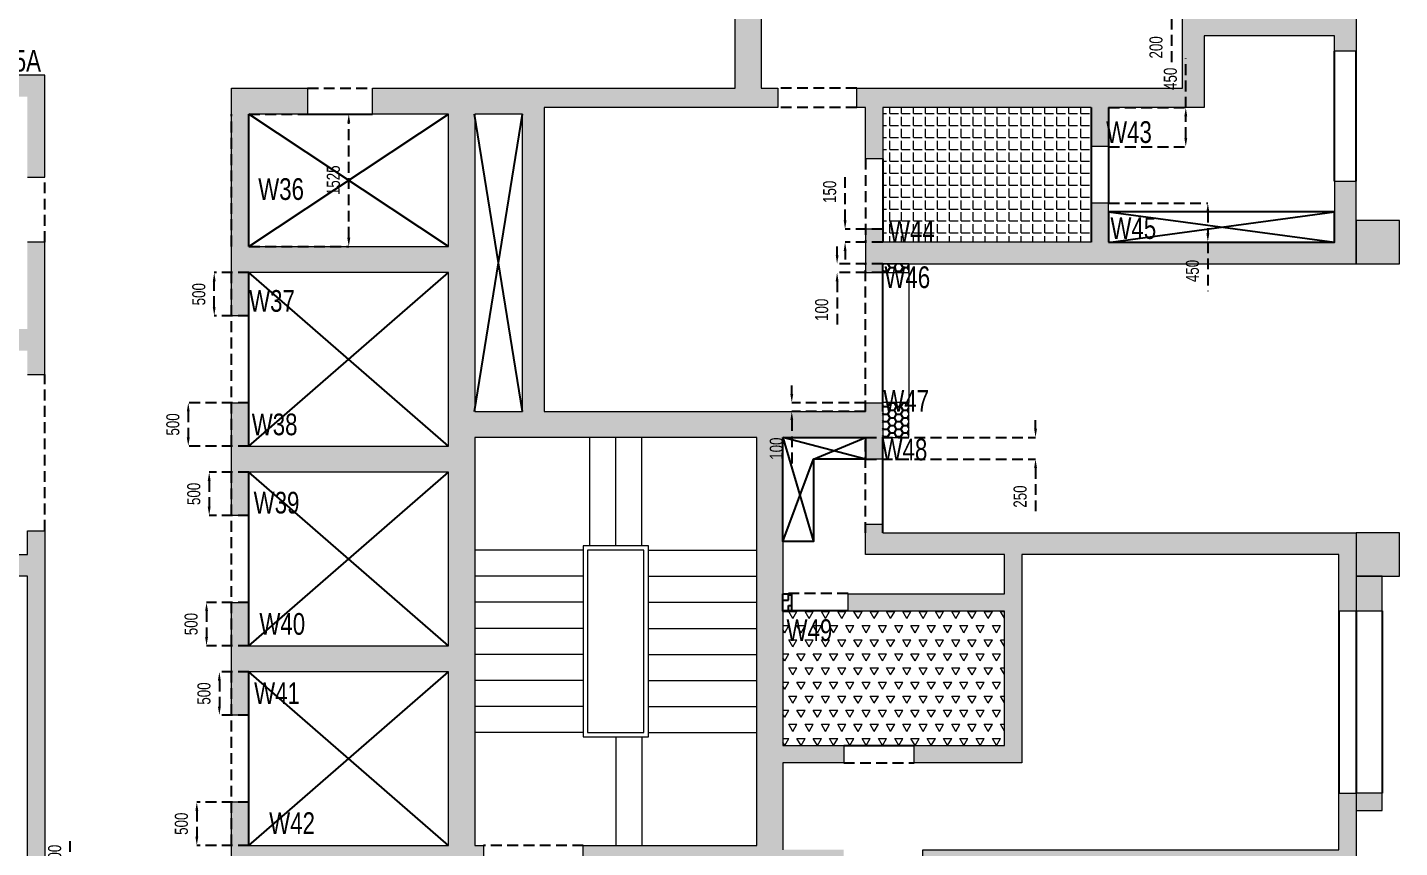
# Model space of a CAD drawing. Header units: millimetres. Extents: x 359 to 31976, y 188 to 48431.
# Drawn here: x 10009 to 25809, y 28256 to 37705 of the extents above; entities that cross this region are included whole.
import ezdxf

# ---------------------------------------------------------------- set-up
doc = ezdxf.new("R2010")
doc.units = ezdxf.units.MM
doc.linetypes.add('HIDDEN', pattern=[0.375, 0.25, -0.125])
for name, color, linetype in [('$1$S-Non-Strl-RCW Hatch', 7, 'Continuous'), ('S-BEAM', 4, 'HIDDEN'), ('S-BEAM 1', 6, 'Continuous'), ('S-CUTOUT', 25, 'Continuous'), ('S-WALL HATCH', 251, 'Continuous')]:
    doc.layers.add(name, color=color, linetype=linetype)
for name, color, linetype, lineweight in [("S-BEAM NO'S", 2, 'Continuous', 20), ('S-GENERAL', 252, 'Continuous', 20), ('S-HATCH', 8, 'Continuous', 20), ('S-WALL', 100, 'Continuous', 20)]:
    doc.layers.add(name, color=color, linetype=linetype, lineweight=lineweight)
doc.styles.add('SOBHA', font='swisscl.ttf')
doc.dimstyles.new('S-100-2', dxfattribs={"dimscale": 100, "dimtxt": 1.5, "dimasz": 1, "dimexe": 0, "dimexo": 0, "dimgap": 1, "dimtad": 1, "dimdec": 0, "dimzin": 0, "dimdsep": 46, "dimtxsty": 'SOBHA', "dimcen": 0.0895, "dimclrd": 8, "dimclre": 8, "dimclrt": 2, "dimadec": 0, "dimazin": 0, "dimtfac": 1, "dimtdec": 0, "dimtofl": 0, "dimtmove": 0, "dimatfit": 3, "dimfxl": 0.18, "dimtolj": 1, "dimtzin": 0, "dimlwd": -1, "dimlwe": -1, "dimarcsym": 1})
pattern_1 = [(0, (-733732.885, -65649.73), (75, 43.3012702), [50, -100]), (120, (-733732.885, -65649.73), (-75, 43.3012702), [50, -100]), (60, (-733732.885, -65649.73), (2e-14, 86.6025404), [-100, 50])]

# ---------------------------------------------------------------- blocks, each defined once
blk = doc.blocks.new('W02-TYP FRAM')
at = {"layer": '$1$S-Non-Strl-RCW Hatch', "linetype": 'Continuous', "ltscale": 500, "transparency": 33554687}
h = blk.add_hatch(dxfattribs=at)
h.set_pattern_fill('HONEY', color=25, scale=400)
h.set_pattern_definition(pattern_1)
h.paths.add_polyline_path([(476465, -244290), (476965, -244290), (476965, -243790), (476465, -243790)])
h.paths.add_polyline_path([(476465, -238215), (476765, -238215), (476765, -238015), (476465, -238015)])
h.paths.add_polyline_path([(476465, -235915), (476765, -235915), (476765, -235715), (476465, -235715)])
h.paths.add_polyline_path([(476465, -234590), (476765, -234590), (476765, -234390), (476465, -234390)])
h.paths.add_polyline_path([(476465, -232290), (476765, -232290), (476765, -232090), (476465, -232090)])
h = blk.add_hatch(dxfattribs=at)
h.set_pattern_fill('HONEY', color=25, scale=400)
h.set_pattern_definition(pattern_1)
h.paths.add_polyline_path([(471315, -245890), (471015, -245890), (471015, -245990), (471015, -246290), (471315, -246290)])
h.paths.add_polyline_path([(471315, -244290), (471015, -244290), (471015, -244390), (471315, -244390)])
h = blk.add_hatch(dxfattribs=at)
h.set_pattern_fill('HONEY', color=25, scale=400)
h.set_pattern_definition(pattern_1)
h.paths.add_polyline_path([(476465, -247890), (476965, -247890), (476965, -247390), (476465, -247390)])
h.paths.add_polyline_path([(476465, -248290), (476765, -248290), (476765, -247890), (476465, -247890)])
h.paths.add_polyline_path([(476465, -250590), (476765, -250590), (476765, -250390), (476465, -250390)])
h.paths.add_polyline_path([(476465, -255565), (476765, -255565), (476765, -255365), (476465, -255365)])
h.paths.add_polyline_path([(476465, -257665), (476765, -257665), (476765, -257865), (476465, -257865)])
at = {"layer": 'S-HATCH', "ltscale": 7.5}
h = blk.add_hatch(dxfattribs=at)
h.set_pattern_fill('ANGLE', color=8, scale=500)
h.set_pattern_definition([(0, (0, 0), (0, 137.5), [100, -37.5]), (90, (0, 0), (-137.5, 8e-15), [100, -37.5])])
h.paths.add_polyline_path([(471015, -242490), (473415, -242490), (473415, -244040), (471015, -244040)])
h = blk.add_hatch(dxfattribs=at)
h.set_pattern_fill('TRIANG', color=8, scale=500)
h.set_pattern_definition([(60, (1210198.22, -192215.66), (-93.75, 162.379763), [93.75, -93.75]), (120, (1210198.22, -192215.66), (-187.5, 1e-07), [93.75, -93.75]), (0, (1210151.34, -192134.47), (93.75, 162.379763), [93.75, -93.75])])
h.paths.add_polyline_path([(469865, -249840), (472415, -249840), (472415, -248290), (469865, -248290)])
at = {"layer": 'S-BEAM', "ltscale": 500}
for p, q in [((464390, -242265), (465140, -242265)), ((470715, -242265), (469805, -242265)), ((470715, -242490), (469805, -242490)), ((463515, -244090, 0), (463515, -242565, 0)), ((470815, -243080), (470815, -244040)), ((461365, -244040), (461365, -243290)), ((463515, -246390, 0), (463515, -244390)), ((470815, -245990), (470815, -244290)), ((461365, -247365), (461365, -245565)), ((470815, -247390), (470815, -246290)), ((463515, -248690, 0), (463515, -246690)), ((470615, -248090), (469865, -248090)), ((463515, -250990), (463515, -248990)), ((470565, -250040), (471375, -250040)), ((467565, -250990), (466415, -250990))]:
    blk.add_line(p, q, dxfattribs=at)
at = {"layer": 'S-BEAM 1', "color": 1, "ltscale": 500}
for p, q in [((476215, -243340), (476215, -241840)), ((476465, -243340), (476465, -241840)), ((473415, -242490), (473415, -244040)), ((473615, -242490, 0), (473615, -243590)), ((463715, -244090, 0), (463715, -242565, 0)), ((464390, -242565), (465140, -242565)), ((471015, -243080), (471015, -244040)), ((463715, -246390, 0), (463715, -244390)), ((471015, -245990), (471015, -244290)), ((471015, -247390), (471015, -246290)), ((463715, -248690, 0), (463715, -246690)), ((470615, -248290), (469865, -248290)), ((476265, -248290), (476265, -250390)), ((476465, -248290), (476465, -250390)), ((476765, -248290), (476765, -250390, 0)), ((463715, -250990), (463715, -248990)), ((470565, -249840), (471375, -249840))]:
    blk.add_line(p, q, dxfattribs=at)
at = {"layer": 'S-CUTOUT', "color": 35}
for p, q in [((466865, -245990, 0), (466315, -242565, 0)), ((466315, -245990, 0), (466865, -242565, 0)), ((473615, -243690), (476215, -244040)), ((473640, -244040), (476215, -243690)), ((470815, -246540, 0), (469865, -246290, 0)), ((470215, -246540, 0), (470815, -246290, 0))]:
    blk.add_line(p, q, dxfattribs=at)
at = {"layer": 'S-CUTOUT', "color": 35, "elevation": 0}
for points in [[(463715, -244090), (466015, -242565)], [(466015, -244090), (463715, -242565)], [(463715, -246390), (466015, -244390)], [(466015, -246390), (463715, -244390)], [(469865, -246290), (470216, -247491)], [(469865, -247491), (470216, -246540)], [(463715, -248690), (466015, -246690)], [(466015, -248690), (463715, -246690)], [(463715, -250990), (466015, -248990)], [(466015, -250990), (463715, -248990)]]:
    blk.add_lwpolyline(points, dxfattribs=at)
at = {"layer": 'S-CUTOUT', "color": 1}
blk.add_lwpolyline([(473615, -244040), (476215, -244040), (476215, -243690), (473615, -243690)], close=True, dxfattribs=at)
at = {"layer": 'S-CUTOUT', "color": 1, "elevation": 0}
blk.add_lwpolyline([(469865, -246290), (470815, -246290), (470815, -246540), (470215, -246540), (470215, -247491), (469865, -247491), (469865, -246290)], close=True, dxfattribs=at)
at = {"layer": 'S-GENERAL', "color": 252}
for p, q in [((467640, -247540, 0), (467640, -246290, 0)), ((467940, -247540, 0), (467940, -246290, 0)), ((468240, -247540, 0), (468240, -246290, 0)), ((468315, -247540, 0), (467565, -247540, 0)), ((467565, -247540, 0), (467565, -249740, 0)), ((468315, -249740, 0), (468315, -247540, 0)), ((467565, -247590, 0), (466315, -247590, 0)), ((468265, -247590, 0), (467615, -247590, 0)), ((467615, -247590, 0), (467615, -249690, 0)), ((468265, -249690, 0), (468265, -247590, 0)), ((468315, -247590, 0), (469565, -247590, 0)), ((467565, -247890, 0), (466315, -247890, 0)), ((468315, -247890, 0), (469565, -247890, 0)), ((467565, -248190, 0), (466315, -248190, 0)), ((468315, -248190, 0), (469565, -248190, 0)), ((467565, -248490, 0), (466315, -248490, 0)), ((468315, -248490, 0), (469565, -248490, 0)), ((467565, -248790, 0), (466315, -248790, 0)), ((468315, -248790, 0), (469565, -248790, 0)), ((467565, -249090, 0), (466315, -249090, 0)), ((468315, -249090, 0), (469565, -249090, 0)), ((467565, -249390, 0), (466315, -249390, 0)), ((468315, -249390, 0), (469565, -249390, 0)), ((467565, -249690, 0), (466315, -249690, 0)), ((467565, -249740, 0), (468315, -249740, 0)), ((467615, -249690, 0), (468265, -249690, 0)), ((467940, -249740, 0), (467940, -250990, 0)), ((468240, -249740, 0), (468240, -250990, 0)), ((468315, -249690, 0), (469565, -249690, 0))]:
    blk.add_line(p, q, dxfattribs=at)
at = {"layer": 'S-WALL', "ltscale": 500}
blk.add_line((471315, -244290), (471315, -245890), dxfattribs=at)
for points in [[(476465, -244290), (476965, -244290), (476965, -243790), (476465, -243790)], [(471015, -244390), (471315, -244390), (471315, -244290), (471015, -244290)], [(471015, -246290), (471315, -246290), (471315, -245890), (471015, -245890)], [(476465, -248290), (476765, -248290), (476765, -247890), (476465, -247890)]]:
    blk.add_lwpolyline(points, close=True, dxfattribs=at)
blk.add_lwpolyline([(476465, -247890), (476965, -247890), (476965, -247390), (476465, -247390), (476465, -247890)], dxfattribs=at)
at = {"layer": 'S-WALL', "ltscale": 500, "elevation": 0}
blk.add_lwpolyline([(476465, -250590), (476765, -250590), (476765, -250390), (476465, -250390)], close=True, dxfattribs=at)
blk = doc.blocks.new('*D87')
at = {"layer": 'Defpoints', "color": 0, "linetype": 'Continuous', "ltscale": 500, "transparency": 16777216}
for p in [(10009, 27731), (10500, 27731), (10009, 27631)]:
    blk.add_point(p, dxfattribs=at)
at = {"layer": 'S-BEAM', "color": 8, "ltscale": 500, "transparency": 16777216}
for p, q in [((10500, 27831), (10500, 28390)), ((10009, 27731), (10500, 27731)), ((10009, 27631), (10500, 27631)), ((10500, 27531), (10500, 27431))]:
    blk.add_line(p, q, dxfattribs=at)
at = {"layer": 'S-BEAM', "color": 8, "linetype": 'Continuous', "ltscale": 500, "transparency": 16777216}
for points in [[(10483, 27831), (10516, 27831), (10500, 27731)], [(10483, 27531), (10516, 27531), (10500, 27631)]]:
    blk.add_solid(points, dxfattribs=at)
at = {"layer": 'S-BEAM', "color": 2, "linetype": 'Continuous', "ltscale": 500, "transparency": 16777216, "insert": (10323, 28161), "char_height": 150, "attachment_point": 5, "rotation": 90, "style": 'SOBHA'}
blk.add_mtext('\\A1;100', dxfattribs=at)
blk = doc.blocks.new('*D113')
at = {"layer": 'Defpoints', "color": 0, "linetype": 'Continuous', "ltscale": 500, "transparency": 16777216}
for p in [(23309, 38106), (23182, 37906), (23309, 37906)]:
    blk.add_point(p, dxfattribs=at)
at = {"layer": 'S-BEAM', "color": 8, "ltscale": 500, "transparency": 16777216}
for p, q in [((23182, 38206), (23182, 38306)), ((23309, 38106), (23182, 38106)), ((23309, 37906), (23182, 37906)), ((23182, 37806), (23182, 37245))]:
    blk.add_line(p, q, dxfattribs=at)
at = {"layer": 'S-BEAM', "color": 8, "linetype": 'Continuous', "ltscale": 500, "transparency": 16777216}
for points in [[(23165, 38206), (23198, 38206), (23182, 38106)], [(23165, 37806), (23198, 37806), (23182, 37906)]]:
    blk.add_solid(points, dxfattribs=at)
at = {"layer": 'S-BEAM', "color": 2, "linetype": 'Continuous', "ltscale": 500, "transparency": 16777216, "insert": (23005, 37475), "char_height": 150, "attachment_point": 5, "rotation": 90, "style": 'SOBHA'}
blk.add_mtext('\\A1;200', dxfattribs=at)
blk = doc.blocks.new('*D114')
at = {"layer": 'Defpoints', "color": 0, "linetype": 'Continuous', "ltscale": 500, "transparency": 16777216}
for p in [(12559, 36706, 0), (13709, 36706), (12559, 35181, 0)]:
    blk.add_point(p, dxfattribs=at)
at = {"layer": 'S-BEAM', "color": 8, "ltscale": 500, "transparency": 16777216}
for p, q in [((12559, 36706), (13709, 36706)), ((13709, 35281), (13709, 36606)), ((12559, 35181), (13709, 35181))]:
    blk.add_line(p, q, dxfattribs=at)
at = {"layer": 'S-BEAM', "color": 8, "linetype": 'Continuous', "ltscale": 500, "transparency": 16777216}
for points in [[(13692, 36606), (13726, 36606), (13709, 36706)], [(13692, 35281), (13726, 35281), (13709, 35181)]]:
    blk.add_solid(points, dxfattribs=at)
at = {"layer": 'S-BEAM', "color": 2, "linetype": 'Continuous', "ltscale": 500, "transparency": 16777216, "insert": (13532, 35944), "char_height": 150, "attachment_point": 5, "rotation": 90, "style": 'SOBHA'}
blk.add_mtext('\\A1;1525', dxfattribs=at)
blk = doc.blocks.new('*D115')
at = {"layer": 'Defpoints', "color": 0, "linetype": 'Continuous', "ltscale": 500, "transparency": 16777216}
for p in [(12160, 34881), (12559, 34881), (12559, 34382)]:
    blk.add_point(p, dxfattribs=at)
at = {"layer": 'S-BEAM', "color": 8, "ltscale": 500, "transparency": 16777216}
for p, q in [((12559, 34881), (12160, 34881)), ((12160, 34482), (12160, 34781)), ((12559, 34382), (12160, 34382))]:
    blk.add_line(p, q, dxfattribs=at)
at = {"layer": 'S-BEAM', "color": 8, "linetype": 'Continuous', "ltscale": 500, "transparency": 16777216}
for points in [[(12143, 34781), (12176, 34781), (12160, 34881)], [(12143, 34482), (12176, 34482), (12160, 34382)]]:
    blk.add_solid(points, dxfattribs=at)
at = {"layer": 'S-BEAM', "color": 2, "linetype": 'Continuous', "ltscale": 500, "transparency": 16777216, "insert": (11983, 34631), "char_height": 150, "attachment_point": 5, "rotation": 90, "style": 'SOBHA'}
blk.add_mtext('\\A1;500', dxfattribs=at)
blk = doc.blocks.new('*D76')
at = {"layer": 'Defpoints', "color": 0, "linetype": 'Continuous', "ltscale": 500, "transparency": 16777216}
for p in [(12559, 33381, 0), (11861, 32881), (12559, 32881, 0)]:
    blk.add_point(p, dxfattribs=at)
at = {"layer": 'S-BEAM', "color": 8, "ltscale": 500, "transparency": 16777216}
for p, q in [((12559, 33381), (11861, 33381)), ((11861, 33281), (11861, 32981)), ((12559, 32881), (11861, 32881))]:
    blk.add_line(p, q, dxfattribs=at)
at = {"layer": 'S-BEAM', "color": 8, "linetype": 'Continuous', "ltscale": 500, "transparency": 16777216}
for points in [[(11844, 33281), (11877, 33281), (11861, 33381)], [(11844, 32981), (11877, 32981), (11861, 32881)]]:
    blk.add_solid(points, dxfattribs=at)
at = {"layer": 'S-BEAM', "color": 2, "linetype": 'Continuous', "ltscale": 500, "transparency": 16777216, "insert": (11684, 33131), "char_height": 150, "attachment_point": 5, "rotation": 90, "style": 'SOBHA'}
blk.add_mtext('\\A1;500', dxfattribs=at)
blk = doc.blocks.new('*D116')
at = {"layer": 'Defpoints', "color": 0, "linetype": 'Continuous', "ltscale": 500, "transparency": 16777216}
for p in [(12559, 32581), (12102, 32082), (12559, 32082, 0)]:
    blk.add_point(p, dxfattribs=at)
at = {"layer": 'S-BEAM', "color": 8, "ltscale": 500, "transparency": 16777216}
for p, q in [((12559, 32581), (12102, 32581)), ((12102, 32481), (12102, 32182)), ((12559, 32082), (12102, 32082))]:
    blk.add_line(p, q, dxfattribs=at)
at = {"layer": 'S-BEAM', "color": 8, "linetype": 'Continuous', "ltscale": 500, "transparency": 16777216}
for points in [[(12085, 32481), (12118, 32481), (12102, 32581)], [(12085, 32182), (12118, 32182), (12102, 32082)]]:
    blk.add_solid(points, dxfattribs=at)
at = {"layer": 'S-BEAM', "color": 2, "linetype": 'Continuous', "ltscale": 500, "transparency": 16777216, "insert": (11925, 32331), "char_height": 150, "attachment_point": 5, "rotation": 90, "style": 'SOBHA'}
blk.add_mtext('\\A1;500', dxfattribs=at)
blk = doc.blocks.new('*D117')
at = {"layer": 'Defpoints', "color": 0, "linetype": 'Continuous', "ltscale": 500, "transparency": 16777216}
for p in [(12559, 31081), (12071, 30581), (12559, 30581, 0)]:
    blk.add_point(p, dxfattribs=at)
at = {"layer": 'S-BEAM', "color": 8, "ltscale": 500, "transparency": 16777216}
for p, q in [((12559, 31081), (12071, 31081)), ((12071, 30981), (12071, 30681)), ((12559, 30581), (12071, 30581))]:
    blk.add_line(p, q, dxfattribs=at)
at = {"layer": 'S-BEAM', "color": 8, "linetype": 'Continuous', "ltscale": 500, "transparency": 16777216}
for points in [[(12055, 30981), (12088, 30981), (12071, 31081)], [(12055, 30681), (12088, 30681), (12071, 30581)]]:
    blk.add_solid(points, dxfattribs=at)
at = {"layer": 'S-BEAM', "color": 2, "linetype": 'Continuous', "ltscale": 500, "transparency": 16777216, "insert": (11894, 30831), "char_height": 150, "attachment_point": 5, "rotation": 90, "style": 'SOBHA'}
blk.add_mtext('\\A1;500', dxfattribs=at)
blk = doc.blocks.new('*D118')
at = {"layer": 'Defpoints', "color": 0, "linetype": 'Continuous', "ltscale": 500, "transparency": 16777216}
for p in [(12559, 30281, 0), (12219, 29781), (12559, 29781)]:
    blk.add_point(p, dxfattribs=at)
at = {"layer": 'S-BEAM', "color": 8, "ltscale": 500, "transparency": 16777216}
for p, q in [((12559, 30281), (12219, 30281)), ((12219, 30181), (12219, 29881)), ((12559, 29781), (12219, 29781))]:
    blk.add_line(p, q, dxfattribs=at)
at = {"layer": 'S-BEAM', "color": 8, "linetype": 'Continuous', "ltscale": 500, "transparency": 16777216}
for points in [[(12202, 30181), (12235, 30181), (12219, 30281)], [(12202, 29881), (12235, 29881), (12219, 29781)]]:
    blk.add_solid(points, dxfattribs=at)
at = {"layer": 'S-BEAM', "color": 2, "linetype": 'Continuous', "ltscale": 500, "transparency": 16777216, "insert": (12042, 30031), "char_height": 150, "attachment_point": 5, "rotation": 90, "style": 'SOBHA'}
blk.add_mtext('\\A1;500', dxfattribs=at)
blk = doc.blocks.new('*D119')
at = {"layer": 'Defpoints', "color": 0, "linetype": 'Continuous', "ltscale": 500, "transparency": 16777216}
for p in [(12559, 28781), (11959, 28281), (12559, 28281)]:
    blk.add_point(p, dxfattribs=at)
at = {"layer": 'S-BEAM', "color": 8, "ltscale": 500, "transparency": 16777216}
for p, q in [((12559, 28781), (11959, 28781)), ((11959, 28681), (11959, 28381)), ((12559, 28281), (11959, 28281))]:
    blk.add_line(p, q, dxfattribs=at)
at = {"layer": 'S-BEAM', "color": 8, "linetype": 'Continuous', "ltscale": 500, "transparency": 16777216}
for points in [[(11943, 28681), (11976, 28681), (11959, 28781)], [(11943, 28381), (11976, 28381), (11959, 28281)]]:
    blk.add_solid(points, dxfattribs=at)
at = {"layer": 'S-BEAM', "color": 2, "linetype": 'Continuous', "ltscale": 500, "transparency": 16777216, "insert": (11782, 28531), "char_height": 150, "attachment_point": 5, "rotation": 90, "style": 'SOBHA'}
blk.add_mtext('\\A1;500', dxfattribs=at)
blk = doc.blocks.new('*D120')
at = {"layer": 'Defpoints', "color": 0, "linetype": 'Continuous', "ltscale": 500, "transparency": 16777216}
for p in [(22459, 36781), (23347, 36781), (22459, 36331, 0)]:
    blk.add_point(p, dxfattribs=at)
at = {"layer": 'S-BEAM', "color": 8, "ltscale": 500, "transparency": 16777216}
for p, q in [((23347, 36781), (23347, 37345)), ((22459, 36781), (23347, 36781)), ((23347, 36431), (23347, 36681)), ((22459, 36331), (23347, 36331))]:
    blk.add_line(p, q, dxfattribs=at)
at = {"layer": 'S-BEAM', "color": 8, "linetype": 'Continuous', "ltscale": 500, "transparency": 16777216}
for points in [[(23331, 36681), (23364, 36681), (23347, 36781)], [(23331, 36431), (23364, 36431), (23347, 36331)]]:
    blk.add_solid(points, dxfattribs=at)
at = {"layer": 'S-BEAM', "color": 2, "linetype": 'Continuous', "ltscale": 500, "transparency": 16777216, "insert": (23170, 37113), "char_height": 150, "attachment_point": 5, "rotation": 90, "style": 'SOBHA'}
blk.add_mtext('\\A1;450', dxfattribs=at)
blk = doc.blocks.new('*D121')
at = {"layer": 'Defpoints', "color": 0, "linetype": 'Continuous', "ltscale": 500, "transparency": 16777216}
for p in [(22459, 35681), (22459, 35231), (23601, 35231)]:
    blk.add_point(p, dxfattribs=at)
at = {"layer": 'S-BEAM', "color": 8, "ltscale": 500, "transparency": 16777216}
for p, q in [((22459, 35681), (23601, 35681)), ((23601, 35581), (23601, 35331)), ((22459, 35231), (23601, 35231)), ((23601, 35231), (23601, 34667))]:
    blk.add_line(p, q, dxfattribs=at)
at = {"layer": 'S-BEAM', "color": 8, "linetype": 'Continuous', "ltscale": 500, "transparency": 16777216}
for points in [[(23585, 35581), (23618, 35581), (23601, 35681)], [(23585, 35331), (23618, 35331), (23601, 35231)]]:
    blk.add_solid(points, dxfattribs=at)
at = {"layer": 'S-BEAM', "color": 2, "linetype": 'Continuous', "ltscale": 500, "transparency": 16777216, "insert": (23424, 34899), "char_height": 150, "attachment_point": 5, "rotation": 90, "style": 'SOBHA'}
blk.add_mtext('\\A1;450', dxfattribs=at)
blk = doc.blocks.new('*D122')
at = {"layer": 'Defpoints', "color": 0, "linetype": 'Continuous', "ltscale": 500, "transparency": 16777216}
for p in [(19424, 35381), (19859, 35381), (19859, 35231)]:
    blk.add_point(p, dxfattribs=at)
at = {"layer": 'S-BEAM', "color": 8, "ltscale": 500, "transparency": 16777216}
for p, q in [((19424, 35481), (19424, 36040)), ((19859, 35381), (19424, 35381)), ((19859, 35231), (19424, 35231)), ((19424, 35131), (19424, 35031))]:
    blk.add_line(p, q, dxfattribs=at)
at = {"layer": 'S-BEAM', "color": 8, "linetype": 'Continuous', "ltscale": 500, "transparency": 16777216}
for points in [[(19408, 35481), (19441, 35481), (19424, 35381)], [(19408, 35131), (19441, 35131), (19424, 35231)]]:
    blk.add_solid(points, dxfattribs=at)
at = {"layer": 'S-BEAM', "color": 2, "linetype": 'Continuous', "ltscale": 500, "transparency": 16777216, "insert": (19247, 35811), "char_height": 150, "attachment_point": 5, "rotation": 90, "style": 'SOBHA'}
blk.add_mtext('\\A1;150', dxfattribs=at)
blk = doc.blocks.new('*D123')
at = {"layer": 'Defpoints', "color": 0, "linetype": 'Continuous', "ltscale": 500, "transparency": 16777216}
for p in [(19859, 34981), (19332, 34881), (19859, 34881)]:
    blk.add_point(p, dxfattribs=at)
at = {"layer": 'S-BEAM', "color": 8, "ltscale": 500, "transparency": 16777216}
for p, q in [((19332, 35081), (19332, 35181)), ((19859, 34981), (19332, 34981)), ((19859, 34881), (19332, 34881)), ((19332, 34781), (19332, 34223))]:
    blk.add_line(p, q, dxfattribs=at)
at = {"layer": 'S-BEAM', "color": 8, "linetype": 'Continuous', "ltscale": 500, "transparency": 16777216}
for points in [[(19316, 35081), (19349, 35081), (19332, 34981)], [(19316, 34781), (19349, 34781), (19332, 34881)]]:
    blk.add_solid(points, dxfattribs=at)
at = {"layer": 'S-BEAM', "color": 2, "linetype": 'Continuous', "ltscale": 500, "transparency": 16777216, "insert": (19155, 34452), "char_height": 150, "attachment_point": 5, "rotation": 90, "style": 'SOBHA'}
blk.add_mtext('\\A1;100', dxfattribs=at)
blk = doc.blocks.new('*D124')
at = {"layer": 'Defpoints', "color": 0, "linetype": 'Continuous', "ltscale": 500, "transparency": 16777216}
for p in [(19659, 33381), (18810, 33281), (19659, 33281)]:
    blk.add_point(p, dxfattribs=at)
at = {"layer": 'S-BEAM', "color": 8, "ltscale": 500, "transparency": 16777216}
for p, q in [((18810, 33481), (18810, 33581)), ((19659, 33381), (18810, 33381)), ((19659, 33281), (18810, 33281)), ((18810, 33181), (18810, 32623))]:
    blk.add_line(p, q, dxfattribs=at)
at = {"layer": 'S-BEAM', "color": 8, "linetype": 'Continuous', "ltscale": 500, "transparency": 16777216}
for points in [[(18794, 33481), (18827, 33481), (18810, 33381)], [(18794, 33181), (18827, 33181), (18810, 33281)]]:
    blk.add_solid(points, dxfattribs=at)
at = {"layer": 'S-BEAM', "color": 2, "linetype": 'Continuous', "ltscale": 500, "transparency": 16777216, "insert": (18633, 32852), "char_height": 150, "attachment_point": 5, "rotation": 90, "style": 'SOBHA'}
blk.add_mtext('\\A1;100', dxfattribs=at)
blk = doc.blocks.new('*D125')
at = {"layer": 'Defpoints', "color": 0, "linetype": 'Continuous', "ltscale": 500, "transparency": 16777216}
for p in [(19659, 32981), (19659, 32731, 0), (21617, 32731)]:
    blk.add_point(p, dxfattribs=at)
at = {"layer": 'S-BEAM', "color": 8, "ltscale": 500, "transparency": 16777216}
for p, q in [((21617, 33081), (21617, 33181)), ((19659, 32981), (21617, 32981)), ((19659, 32731), (21617, 32731)), ((21617, 32631), (21617, 32070))]:
    blk.add_line(p, q, dxfattribs=at)
at = {"layer": 'S-BEAM', "color": 8, "linetype": 'Continuous', "ltscale": 500, "transparency": 16777216}
for points in [[(21601, 33081), (21634, 33081), (21617, 32981)], [(21601, 32631), (21634, 32631), (21617, 32731)]]:
    blk.add_solid(points, dxfattribs=at)
at = {"layer": 'S-BEAM', "color": 2, "linetype": 'Continuous', "ltscale": 500, "transparency": 16777216, "insert": (21440, 32300), "char_height": 150, "attachment_point": 5, "rotation": 90, "style": 'SOBHA'}
blk.add_mtext('\\A1;250', dxfattribs=at)

msp = doc.modelspace()

# ---------------------------------------------------------------- hatches: boundary and pattern name
at = {"layer": 'S-WALL HATCH', "ltscale": 7.5, "transparency": 33554687}
h = msp.add_hatch(color=251, dxfattribs=at)
h.dxf.hatch_style = 1
h.paths.add_polyline_path([(6558.9, 16881.5), (6458.9, 16881.5), (6458.9, 17831.5), (6258.9, 17831.5), (6258.9, 16881.5), (4758.9, 16881.5), (4758.9, 19281.5), (4758.9, 19481.5), (4558.9, 19481.5), (4558.9, 16881.5), (1058.9, 16881.5), (1058.9, 17631.5), (858.9, 17631.5), (858.9, 16881.5), (858.9, 16581.5), (6558.9, 16581.5)])
h.paths.add_polyline_path([(8808.9, 19131.5), (7958.9, 19131.5), (7958.9, 20731.5), (7708.9, 20731.5), (7708.9, 19481.5), (6508.9, 19481.5), (6508.9, 20731.5), (6258.9, 20731.5), (6258.9, 20506.5), (6258.9, 19481.5), (5668.9, 19481.5), (5668.9, 19281.5), (6258.9, 19281.5), (6258.9, 18481.5), (6458.9, 18481.5), (6458.9, 19281.5), (7708.9, 19281.5), (7708.9, 18881.5), (8608.9, 18881.5), (8608.9, 16881.5), (8092, 16881.5), (8092, 16581.5), (8808.9, 16581.5), (8983.9, 16581.5), (8983.9, 16781.5), (8808.9, 16781.5), (8808.9, 18931.5)])
h.paths.add_polyline_path([(5248.9, 20731.5), (4658.9, 20731.5), (4658.9, 22471.5), (4458.9, 22471.5), (4458.9, 20731.5), (1058.9, 20731.5), (1058.9, 21356.5), (858.9, 21356.5), (858.9, 19731.5), (1058.9, 19731.5), (1058.9, 20506.5), (5248.9, 20506.5)])
h.paths.add_polyline_path([(10658.9, 24131.5), (10408.9, 24131.5), (10408.9, 23881.5), (10408.9, 23631.5), (10408.9, 22081.5), (7958.9, 22081.5), (7958.9, 22671.5), (7708.9, 22671.5), (7708.9, 21831.5), (7958.9, 21831.5), (10408.9, 21831.5), (10408.9, 20481.5), (10658.9, 20481.5)])
h.paths.add_polyline_path([(9608.9, 23881.5), (7958.9, 23881.5), (7958.9, 25931.5), (10408.9, 25931.5), (10408.9, 25631.5), (10658.9, 25631.5), (10658.9, 26131.5), (11374.4, 26131.5), (11374.4, 26381.5), (10208.9, 26381.5), (10008.9, 26381.5), (10008.9, 26181.5), (7908.9, 26181.5), (7708.9, 26181.5), (7708.9, 23481.5), (7958.9, 23481.5), (7958.9, 23631.5), (9608.9, 23631.5)])
h.paths.add_polyline_path([(4658.9, 24331.5), (2858.9, 24331.5), (2658.9, 24331.5), (858.9, 24331.5), (858.9, 24081.5), (858.9, 23456.5), (1058.9, 23456.5), (1058.9, 24081.5), (4458.9, 24081.5), (4458.9, 23381.5), (4658.9, 23381.5), (4658.9, 24081.5)])
h.paths.add_polyline_path([(6458.9, 27981.5), (6358.9, 27981.5), (6358.9, 28606.5), (6158.9, 28606.5), (6158.9, 27981.5), (858.9, 27981.5), (858.9, 27731.5), (858.9, 26831.5), (1108.9, 26831.5), (1108.9, 27031.5), (1108.9, 27731.5), (2658.9, 27731.5), (2658.9, 27031.5), (2658.9, 26831.5), (2658.9, 26681.5), (2858.9, 26681.5), (2858.9, 27731.5), (6458.9, 27731.5)])
h.paths.add_polyline_path([(10208.9, 31381.5), (10208.9, 31631.5), (10208.9, 31906.5), (10008.9, 31906.5), (10008.9, 31631.5), (6158.9, 31631.5), (6158.9, 31381.5), (6158.9, 30706.5), (6358.9, 30706.5), (6358.9, 31381.5), (10008.9, 31381.5), (10008.9, 27981.5), (7368.9, 27981.5), (7368.9, 27731.5), (7708.9, 27731.5), (7908.9, 27731.5), (10008.9, 27731.5), (10008.9, 27730.5), (10208.9, 27730.5), (10208.9, 27731.5), (10208.9, 27981.5)])
h.paths.add_polyline_path([(22458.9, 17306.5), (22258.9, 17306.5), (22258.9, 16881.5), (20658.9, 16881.5), (20458.9, 16881.5), (18108.9, 16881.5), (18108.9, 20756.5), (18758.9, 20756.5), (18758.9, 20956.5), (18058.9, 20956.5), (18058.9, 21071.5), (17858.9, 21071.5), (17858.9, 20956.5), (17858.9, 18031.5), (16958.9, 18031.5), (16958.9, 17831.5), (17858.9, 17831.5), (17858.9, 16781.5), (17258.9, 16781.5), (17058.9, 16781.5), (17058.9, 16581.5), (17858.9, 16581.5), (22458.9, 16581.5)])
h.paths.add_polyline_path([(25308.9, 19181.5), (25308.9, 19581.5), (25108.9, 19581.5), (25108.9, 19181.5), (23408.9, 19181.5), (23408.9, 19632.1), (23208.9, 19632.1), (23208.9, 19181.5), (20658.9, 19181.5), (20658.9, 20731.5), (21448.9, 20731.5), (21448.9, 20956.5), (21358.9, 20956.5), (21358.9, 22721.5), (21158.9, 22721.5), (21158.9, 20956.5), (20458.9, 20956.5), (19858.9, 20956.5), (19858.9, 20756.5), (20458.9, 20756.5), (20458.9, 19181.5), (20458.9, 18931.5), (20658.9, 18931.5), (22258.9, 18931.5), (22258.9, 18506.5), (22458.9, 18506.5), (22458.9, 18931.5), (23208.9, 18931.5), (25308.9, 18931.5)])
h.paths.add_polyline_path([(25308.9, 21606.5), (25108.9, 21606.5), (25108.9, 20956.5), (23208.9, 20956.5), (22258.9, 20956.5), (22258.9, 20731.5), (23208.9, 20731.5), (23208.9, 20281.5), (23408.9, 20281.5), (23408.9, 20731.5), (25108.9, 20731.5), (25108.9, 20331.5), (25308.9, 20331.5)], flags=17)
h.paths.add_polyline_path([(25308.9, 24581.5), (23558.9, 24581.5), (23358.9, 24581.5), (21158.9, 24581.5), (21158.9, 24356.5), (21158.9, 23631.5), (21358.9, 23631.5), (21358.9, 24356.5), (25108.9, 24356.5), (25108.9, 23706.5), (25308.9, 23706.5), (25308.9, 24356.5)])
h.paths.add_polyline_path([(18058.9, 24791.5), (17858.9, 24791.5), (17858.9, 24131.5), (16158.9, 24131.5), (16158.9, 26181.5), (16258.9, 26181.5), (16258.9, 26381.5), (16158.9, 26381.5), (14058.9, 26381.5), (13174.4, 26381.5), (13174.4, 26131.5), (14058.9, 26131.5), (14308.9, 26131.5), (15908.9, 26131.5), (15908.9, 25081.5), (15108.9, 25081.5), (15108.9, 24881.5), (15908.9, 24881.5), (15908.9, 22331.5), (15758.9, 22331.5), (15758.9, 22081.5), (17858.9, 22081.5), (17858.9, 21981.5), (18058.9, 21981.5), (18058.9, 22081.5), (18058.9, 22331.5), (18058.9, 22431.5), (17858.9, 22431.5), (17858.9, 22331.5), (16158.9, 22331.5), (16158.9, 23931.5), (17858.9, 23931.5), (17858.9, 23241.5), (18058.9, 23241.5)])
h.paths.add_polyline_path([(14308.9, 22081.5), (15048.9, 22081.5), (15048.9, 22331.5), (14308.9, 22331.5), (14308.9, 24881.5), (14308.9, 25081.5), (14308.9, 25206.5), (14058.9, 25206.5), (14058.9, 16581.5), (14308.9, 16581.5), (14308.9, 17831.5), (14308.9, 18031.5)])
h.paths.add_polyline_path([(25308.9, 28881.5), (25108.9, 28881.5), (25108.9, 28231.5), (20318.9, 28231.5), (20318.9, 27981.5), (23358.9, 27981.5), (23558.9, 27981.5), (25308.9, 27981.5)])
h.paths.add_polyline_path([(25308.9, 31881.5), (19858.9, 31881.5), (19658.9, 31881.5), (19658.9, 31631.5), (21258.9, 31631.5), (21258.9, 31181.5), (19458.9, 31181.5), (19458.9, 30981.5), (21258.9, 30981.5), (21258.9, 29431.5), (20218.9, 29431.5), (20218.9, 29231.5), (21458.9, 29231.5), (21458.9, 31631.5), (25108.9, 31631.5), (25108.9, 30981.5), (25308.9, 30981.5)])
h.paths.add_polyline_path([(25308.9, 35931.5), (25058.9, 35931.5), (25058.9, 35231.5), (22458.9, 35231.5), (22258.9, 35231.5), (19858.9, 35231.5), (19658.9, 35231.5), (19658.9, 34981.5), (19858.9, 34981.5), (25308.9, 34981.5)])
h.paths.add_polyline_path([(23558.9, 37606.5), (25058.9, 37606.5), (25058.9, 37431.5), (25308.9, 37431.5), (25308.9, 37906.5), (23508.9, 37906.5), (23308.9, 37906.5), (23308.9, 37006.5), (22258.9, 37006.5), (19558.9, 37006.5), (19558.9, 36781.5), (19658.9, 36781.5), (19658.9, 36191.5), (19858.9, 36191.5), (19858.9, 36781.5), (22258.9, 36781.5), (22458.9, 36781.5), (23558.9, 36781.5)])
h.paths.add_polyline_path([(25308.9, 40656.5), (25308.9, 41256.5), (25108.9, 41256.5), (25108.9, 40656.5), (23308.9, 40656.5), (21708.9, 40656.5), (21708.9, 42971.5), (21508.9, 42971.5), (21508.9, 40406.5), (23308.9, 40406.5), (23508.9, 40406.5), (25308.9, 40406.5)])
h.paths.add_polyline_path([(25308.9, 44881.5), (25108.9, 44881.5), (25108.9, 44231.1), (21508.9, 44231.1), (21308.9, 44231.1), (21308.9, 44006.5), (21508.9, 44006.5), (21708.9, 44006.5), (25108.9, 44006.5), (25108.9, 43356.5), (25308.9, 43356.5)])
h.paths.add_polyline_path([(25308.9, 47931.5), (21308.9, 47931.5), (19608.9, 47931.5), (19608.9, 47631.5), (21308.9, 47631.5), (21308.9, 46281.5), (20208.9, 46281.5), (20208.9, 46831.5), (19558.9, 46831.5), (19558.9, 46631.5), (20008.9, 46631.5), (20008.9, 45141.5), (20208.9, 45141.5), (20208.9, 46031.5), (21308.9, 46031.5), (21308.9, 45241.5), (21508.9, 45241.5), (21508.9, 47631.5), (25108.9, 47631.5), (25108.9, 46981.5), (25308.9, 46981.5)])
h.paths.add_polyline_path([(20208.9, 44231.5), (20008.9, 44231.5), (18458.9, 44231.5), (18458.9, 46631.5), (18908.9, 46631.5), (18908.9, 46831.5), (18458.9, 46831.5), (18458.9, 47631.5), (18858.9, 47631.5), (18858.9, 47931.5), (18458.9, 47931.5), (18208.9, 47931.5), (18208.9, 46981.5), (17708.9, 46981.5), (17708.9, 46781.5), (18208.9, 46781.5), (18208.9, 46631.5), (18208.9, 45281.5), (18208.9, 45081.5), (18208.9, 44231.5), (18208.9, 43881.5), (18458.9, 43881.5), (18458.9, 44006.5), (20208.9, 44006.5)])
h.paths.add_polyline_path([(12808.9, 46781.5), (13358.9, 46781.5), (13358.9, 46981.5), (12808.9, 46981.5), (12808.9, 47931.5), (11908.9, 47931.5), (11908.9, 47631.5), (12508.9, 47631.5), (12508.9, 43806.5), (9108.9, 43806.5), (9108.9, 43981.5), (8858.9, 43981.5), (8858.9, 43231.5), (7958.9, 43231.5), (7958.9, 43881.5), (7708.9, 43881.5), (7708.9, 39106.5), (7958.9, 39106.5), (9358.9, 39106.5), (9358.9, 38416.5), (9558.9, 38416.5), (9558.9, 38606.5), (10258.9, 38606.5), (10258.9, 38906.5), (10158.9, 38906.5), (10158.9, 39456.5), (9858.9, 39456.5), (9858.9, 39306.5), (9558.9, 39306.5), (7958.9, 39306.5), (7958.9, 43031.5), (8858.9, 43031.5), (9108.9, 43031.5), (9108.9, 43556.5), (9858.9, 43556.5), (9858.9, 39956.5), (10158.9, 39956.5), (10158.9, 40456.5), (10158.9, 40656.5), (10158.9, 43556.5), (12508.9, 43556.5), (12508.9, 40656.5), (12508.9, 40456.5), (12808.9, 40456.5), (12808.9, 40656.5)])
h.paths.add_polyline_path([(9808.9, 47931.5), (8083.9, 47931.5), (8083.9, 47631.5), (8883.9, 47631.5), (8883.9, 46881.5), (8033.9, 46881.5), (8033.9, 46681.5), (8883.9, 46681.5), (8883.9, 45181.5), (8858.9, 45181.5), (8858.9, 44981.5), (8858.9, 44891.5), (9108.9, 44891.5), (9108.9, 47631.5), (9808.9, 47631.5)])
h.paths.add_polyline_path([(7333.9, 47931.5), (6383.9, 47931.5), (4708.9, 47931.5), (4708.9, 47631.5), (6158.9, 47631.5), (6158.9, 45181.5), (5858.9, 45181.5), (5858.9, 44981.5), (7948.9, 44981.5), (7948.9, 45181.5), (6383.9, 45181.5), (6383.9, 46681.5), (7383.9, 46681.5), (7383.9, 46881.5), (6383.9, 46881.5), (6383.9, 47631.5), (7333.9, 47631.5)])
h.paths.add_polyline_path([(4758.9, 45181.5), (3408.9, 45181.5), (3408.9, 46181.5), (3208.9, 46181.5), (3208.9, 46081.5), (2433.9, 46081.5), (2433.9, 45881.5), (3208.9, 45881.5), (3208.9, 45231.5), (1058.9, 45231.5), (1058.9, 45881.5), (1833.9, 45881.5), (1833.9, 46081.5), (1058.9, 46081.5), (1058.9, 46256.5), (858.9, 46256.5), (858.9, 45231.5), (858.9, 44981.5), (858.9, 44356.5), (1058.9, 44356.5), (1058.9, 44981.5), (3408.9, 44981.5), (4458.9, 44981.5), (4658.9, 44981.5), (4758.9, 44981.5)])
h.paths.add_polyline_path([(3508.9, 47931.5), (858.9, 47931.5), (858.9, 47631.5), (858.9, 47456.5), (1058.9, 47456.5), (1058.9, 47631.5), (3208.9, 47631.5), (3208.9, 46981.5), (3408.9, 46981.5), (3408.9, 47631.5), (3508.9, 47631.5)])
h.paths.add_polyline_path([(4658.9, 41631.5), (4658.9, 43971.5), (4458.9, 43971.5), (4458.9, 41631.5), (1058.9, 41631.5), (1058.9, 42256.5), (858.9, 42256.5), (858.9, 41631.5), (858.9, 41381.5), (2658.9, 41381.5), (2858.9, 41381.5), (4658.9, 41381.5)])
h.paths.add_polyline_path([(5298.9, 37981.5), (2858.9, 37981.5), (2858.9, 39031.5), (2658.9, 39031.5), (2658.9, 38881.5), (2658.9, 38681.5), (2658.9, 37981.5), (1058.9, 37981.5), (1058.9, 38681.5), (1058.9, 38881.5), (858.9, 38881.5), (858.9, 36981.5), (1058.9, 36981.5), (1058.9, 37756.5), (5298.9, 37756.5)])
h.paths.add_polyline_path([(6608.9, 34231.5), (6508.9, 34231.5), (6308.9, 34231.5), (4808.9, 34231.5), (4808.9, 36631.5), (5398.9, 36631.5), (5398.9, 36831.5), (4608.9, 36831.5), (4608.9, 34231.5), (1058.9, 34231.5), (1058.9, 34881.5), (858.9, 34881.5), (858.9, 34231.5), (858.9, 33981.5), (6608.9, 33981.5)])
h.paths.add_polyline_path([(10208.9, 35231.5), (10008.9, 35231.5), (10008.9, 34231.5), (7908.9, 34231.5), (7908.9, 36906.5), (10008.9, 36906.5), (10008.9, 35981.5), (10208.9, 35981.5), (10208.9, 36906.5), (10208.9, 37156.5), (9558.9, 37156.5), (9358.9, 37156.5), (7908.9, 37156.5), (7908.9, 37756.5), (7908.9, 37981.5), (6208.9, 37981.5), (6208.9, 37756.5), (6308.9, 37756.5), (6308.9, 36831.5), (6308.9, 36631.5), (6308.9, 35031.5), (6508.9, 35031.5), (6508.9, 37756.5), (7708.9, 37756.5), (7708.9, 34231.5), (7358.9, 34231.5), (7358.9, 33981.5), (7858.9, 33981.5), (10008.9, 33981.5), (10008.9, 33706.5), (10208.9, 33706.5)])
h = msp.add_hatch(dxfattribs=at)
h.set_pattern_fill('ZIGZAG', color=251, scale=500)
h.set_pattern_definition([(0, (1058.87, 17831.47), (62.5, 62.5), [62.5, -62.5]), (90, (1121.37, 17831.47), (-62.5, 62.5), [62.5, -62.5])])
h.paths.add_polyline_path([(20458.9, 18031.5), (20658.9, 18031.5), (20658.9, 17881.5), (20458.9, 17881.5)])
h.paths.add_polyline_path([(20658.9, 18931.5), (20458.9, 18931.5), (20458.9, 18831.5), (20658.9, 18831.5)])
h.paths.add_polyline_path([(14308.9, 18031.5), (14858.9, 18031.5), (14858.9, 17831.5), (14308.9, 17831.5)])
h.paths.add_polyline_path([(8908.9, 19131.5), (8808.9, 19131.5), (8808.9, 18931.5), (8908.9, 18931.5)])
h.paths.add_polyline_path([(6258.9, 20506.5), (6158.9, 20506.5), (6158.9, 20731.5), (6258.9, 20731.5)])
h.paths.add_polyline_path([(4858.9, 19481.5), (4758.9, 19481.5), (4758.9, 19281.5), (4858.9, 19281.5)])
h.paths.add_polyline_path([(2233.9, 27031.5), (2658.9, 27031.5), (2658.9, 26831.5), (2233.9, 26831.5)])
h.paths.add_polyline_path([(1483.9, 26831.5), (1108.9, 26831.5), (1108.9, 27031.5), (1483.9, 27031.5)])
h.paths.add_polyline_path([(2658.9, 24581.5), (2858.9, 24581.5), (2858.9, 24331.5), (2658.9, 24331.5)])
h.paths.add_polyline_path([(7708.9, 26521.5), (7908.9, 26521.5), (7908.9, 26181.5), (7708.9, 26181.5)])
h.paths.add_polyline_path([(7708.9, 27731.5), (7908.9, 27731.5), (7908.9, 27631.5), (7708.9, 27631.5)])
h.paths.add_polyline_path([(14058.9, 26131.5), (14308.9, 26131.5), (14308.9, 25956.5), (14058.9, 25956.5)])
h.paths.add_polyline_path([(14308.9, 25081.5), (14458.9, 25081.5), (14458.9, 24881.5), (14308.9, 24881.5)])
h.paths.add_polyline_path([(17858.3, 26181.5), (17468.9, 26181.5), (17468.9, 26381.5), (17858.3, 26381.5)])
h.paths.add_polyline_path([(12358.9, 28781.5), (12558.9, 28781.5), (12558.9, 28281.5), (12358.9, 28281.5)])
h.paths.add_polyline_path([(12558.9, 30281.5), (12358.9, 30281.5), (12358.9, 29781.5), (12558.9, 29781.5)])
h.paths.add_polyline_path([(12558.9, 31081.5), (12358.9, 31081.5), (12358.9, 30581.5), (12558.9, 30581.5)])
h.paths.add_polyline_path([(12558.9, 32581.5), (12358.9, 32581.5), (12358.9, 32081.5), (12558.9, 32081.5)])
h.paths.add_polyline_path([(12558.9, 32881.5), (12358.9, 32881.5), (12358.9, 33381.5), (12558.9, 33381.5)])
h.paths.add_polyline_path([(12558.9, 34881.5), (12358.9, 34881.5), (12358.9, 34381.5), (12558.9, 34381.5)])
h.paths.add_polyline_path([(12558.9, 35181.5), (12358.9, 35181.5), (12358.9, 36706.5), (12558.9, 36706.5)])
h.paths.add_polyline_path([(9358.9, 37306.5), (9558.9, 37306.5), (9558.9, 37156.5), (9358.9, 37156.5)])
h.paths.add_polyline_path([(6308.9, 34381.5), (6508.9, 34381.5), (6508.9, 34231.5), (6308.9, 34231.5)])
h.paths.add_polyline_path([(2658.9, 38881.5), (2233.9, 38881.5), (2233.9, 38681.5), (2658.9, 38681.5)])
h.paths.add_polyline_path([(1058.9, 38881.5), (1483.9, 38881.5), (1483.9, 38681.5), (1058.9, 38681.5)])
h.paths.add_polyline_path([(2658.9, 41381.5), (2858.9, 41381.5), (2858.9, 41131.5), (2658.9, 41131.5)])
h.paths.add_polyline_path([(10158.9, 40656.5), (10833.9, 40656.5), (10833.9, 40456.5), (10158.9, 40456.5)])
h.paths.add_polyline_path([(12508.9, 40656.5), (11833.9, 40656.5), (11833.9, 40456.5), (12508.9, 40456.5)])
h.paths.add_polyline_path([(12808.9, 40656.5), (12908.9, 40656.5), (12908.9, 40456.5), (12808.9, 40456.5)])
h.paths.add_polyline_path([(14158.9, 40656.5), (14058.9, 40656.5), (14058.9, 40456.5), (14158.9, 40456.5)])
h.paths.add_polyline_path([(18158.9, 38606.5), (17518.9, 38606.5), (17518.9, 38806.5), (18158.9, 38806.5)])
h.paths.add_polyline_path([(16258.9, 38806.5), (16408.9, 38806.5), (16408.9, 38606.5), (16258.9, 38606.5)])
h.paths.add_polyline_path([(19858.9, 35231.5), (19658.9, 35231.5), (19658.9, 35381.5), (19858.9, 35381.5)])
h.paths.add_polyline_path([(19858.9, 34981.5), (19658.9, 34981.5), (19658.9, 34881.5), (19858.9, 34881.5)])
h.paths.add_polyline_path([(19658.9, 33281.5), (19858.9, 33281.5), (19858.9, 33381.5), (19658.9, 33381.5)])
h.paths.add_polyline_path([(19658.9, 32981.5), (19858.9, 32981.5), (19858.9, 32731.5), (19658.9, 32731.5)])
h.paths.add_polyline_path([(22258.9, 35681.5), (22458.9, 35681.5), (22458.9, 35231.5), (22258.9, 35231.5)])
h.paths.add_polyline_path([(22258.9, 36331.5), (22458.9, 36331.5), (22458.9, 36781.5), (22258.9, 36781.5)])
h.paths.add_polyline_path([(23508.9, 37906.5), (23308.9, 37906.5), (23308.9, 38106.5), (23508.9, 38106.5)])
h.paths.add_polyline_path([(23308.9, 40406.5), (23508.9, 40406.5), (23508.9, 40206.5), (23308.9, 40206.5)])
h.paths.add_polyline_path([(21708.9, 44006.5), (21508.9, 44006.5), (21508.9, 43906.5), (21708.9, 43906.5)])
h.paths.add_polyline_path([(21508.9, 44231.1), (21308.9, 44231.1), (21308.9, 44356.5), (21508.9, 44356.5)])
h.paths.add_polyline_path([(20008.9, 44231.5), (20208.9, 44231.5), (20208.9, 44356.5), (20008.9, 44356.5)])
h.paths.add_polyline_path([(18208.9, 45281.5), (18108.9, 45281.5), (18108.9, 45081.5), (18208.9, 45081.5)])
h.paths.add_polyline_path([(17008.9, 45281.5), (17308.9, 45281.5), (17308.9, 45081.5), (17008.9, 45081.5)])
h.paths.add_polyline_path([(16108.9, 45281.5), (16008.9, 45281.5), (16008.9, 45081.5), (16108.9, 45081.5)])
h.paths.add_polyline_path([(8858.9, 44981.5), (8758.9, 44981.5), (8758.9, 45181.5), (8858.9, 45181.5)])
h.paths.add_polyline_path([(4458.9, 44981.5), (4658.9, 44981.5), (4658.9, 44881.5), (4458.9, 44881.5)])
h.paths.add_polyline_path([(6308.9, 36831.5), (6208.9, 36831.5), (6208.9, 36631.5), (6308.9, 36631.5)])
h.paths.add_polyline_path([(19858.9, 31881.5), (19658.9, 31881.5), (19658.9, 31981.5), (19858.9, 31981.5)])
h.paths.add_polyline_path([(23358.9, 27981.5), (23558.9, 27981.5), (23558.9, 27481.5), (23358.9, 27481.5)])
h.paths.add_polyline_path([(23558.9, 24581.5), (23358.9, 24581.5), (23358.9, 25081.5), (23558.9, 25081.5)])
h = msp.add_hatch(color=251, dxfattribs=at)
h.dxf.hatch_style = 1
h.paths.add_polyline_path([(15158.9, 32981.5), (18408.9, 32981.5), (18408.9, 28281.5), (16408.9, 28281.5), (16408.9, 27981.5), (17858.9, 27981.5), (17858.9, 26381.5), (17858.9, 26181.5), (17858.9, 25891.5), (18058.9, 25891.5), (18058.9, 26381.5), (18058.9, 27981.5), (19408.9, 27981.5), (19408.9, 28231.5), (18708.9, 28231.5), (18708.9, 29231.5), (19408.9, 29231.5), (19408.9, 29431.5), (18708.9, 29431.5), (18708.9, 30981.5), (18708.9, 31181.5), (18708.9, 32981.5), (19658.9, 32981.5), (19858.9, 32981.5), (19858.9, 33281.5), (19658.9, 33281.5), (15958.9, 33281.5), (15958.9, 36781.5), (18648.9, 36781.5), (18648.9, 37006.5), (18458.9, 37006.5), (18458.9, 38806.5), (18158.9, 38806.5), (18158.9, 38606.5), (18158.9, 37006.5), (15958.9, 37006.5), (15158.9, 37006.5), (13983.9, 37006.5), (13983.9, 36706.5), (14858.9, 36706.5), (14858.9, 35181.5), (12558.9, 35181.5), (12358.9, 35181.5), (12358.9, 34881.5), (12558.9, 34881.5), (14858.9, 34881.5), (14858.9, 32881.5), (12558.9, 32881.5), (12358.9, 32881.5), (12358.9, 32581.5), (12558.9, 32581.5), (14858.9, 32581.5), (14858.9, 30581.5), (12558.9, 30581.5), (12358.9, 30581.5), (12358.9, 30281.5), (12558.9, 30281.5), (14858.9, 30281.5), (14858.9, 28281.5), (12558.9, 28281.5), (12358.9, 28281.5), (12358.9, 27981.5), (15258.9, 27981.5), (15258.9, 28281.5), (15158.9, 28281.5)])
h.paths.add_polyline_path([(15158.9, 33281.5), (15158.9, 36706.5), (15708.9, 36706.5), (15708.9, 33281.5)], flags=16)
h = msp.add_hatch(color=251, dxfattribs=at)
h.dxf.hatch_style = 1
h.paths.add_polyline_path([(13233.9, 37006.5), (12358.9, 37006.5), (12358.9, 36706.5), (12558.9, 36706.5), (13233.9, 36706.5)])
h = msp.add_hatch(dxfattribs=at)
h.set_pattern_fill('ZIGZAG', color=251, scale=500)
h.set_pattern_definition([(0, (18708.87, 30981.47), (62.5, 62.5), [62.5, -62.5]), (90, (18771.37, 30981.47), (-62.5, 62.5), [62.5, -62.5])])
h.paths.add_polyline_path([(18708.9, 31181.5), (18808.9, 31181.5), (18808.9, 30981.5), (18708.9, 30981.5)])

# ---------------------------------------------------------------- linework, layer by layer
at = {"color": 6, "linetype": 'Continuous'}
msp.add_lwpolyline([(18708.9, 31181.5), (18808.9, 31181.5), (18808.9, 30981.5), (18708.9, 30981.5)], close=True, dxfattribs=at)
at = {"layer": 'S-WALL', "color": 3}
for points in [[(18458.9, 38806.5), (18458.9, 37006.5), (18648.9, 37006.5), (18648.9, 36781.5), (15958.9, 36781.5), (15958.9, 33281.5), (19658.9, 33281.5), (19658.9, 33381.5), (19858.9, 33381.5), (19858.9, 33281.5), (19858.9, 32981.5), (19858.9, 32731.5), (19658.9, 32731.5), (19658.9, 32981.5), (18708.9, 32981.5), (18708.9, 31181.5), (18808.9, 31181.5), (18808.9, 30981.5), (18708.9, 30981.5), (18708.9, 29431.5), (19408.9, 29431.5), (19408.9, 29231.5), (18708.9, 29231.5), (18708.9, 28231.5)], [(12358.9, 29781.5), (12358.9, 31081.5), (12558.9, 31081.5), (12558.9, 30581.5), (14858.9, 30581.5), (14858.9, 32581.5), (12558.9, 32581.5), (12558.9, 32081.5), (12358.9, 32081.5), (12358.9, 32581.5), (12358.9, 32881.5), (12358.9, 33381.5), (12558.9, 33381.5), (12558.9, 32881.5), (14858.9, 32881.5), (14858.9, 34881.5), (12558.9, 34881.5), (12558.9, 34381.5), (12358.9, 34381.5), (12358.9, 37006.5), (13233.9, 37006.5), (13233.9, 36706.5), (12558.9, 36706.5), (12558.9, 35181.5), (14858.9, 35181.5), (14858.9, 36706.5), (13983.9, 36706.5), (13983.9, 37006.5), (15158.9, 37006.5), (15958.9, 37006.5), (18158.9, 37006.5), (18158.9, 38606.5)], [(10008.9, 35981.5), (10208.9, 35981.5), (10208.9, 36906.5), (10208.9, 37156.5), (9558.9, 37156.5)], [(10008.9, 33706.5), (10208.9, 33706.5), (10208.9, 35231.5), (10008.9, 35231.5)], [(16408.9, 27981.5), (16408.9, 28281.5), (18408.9, 28281.5), (18408.9, 32981.5), (15158.9, 32981.5), (15158.9, 28281.5), (15258.9, 28281.5), (15258.9, 27981.5)], [(12358.9, 27981.5), (12358.9, 28781.5), (12558.9, 28781.5), (12558.9, 28281.5), (14858.9, 28281.5), (14858.9, 30281.5), (12558.9, 30281.5), (12558.9, 29781.5), (12358.9, 29781.5)]]:
    msp.add_lwpolyline(points, dxfattribs=at)
for points in [[(22458.9, 36781.5), (22458.9, 36331.5), (22258.9, 36331.5), (22258.9, 36781.5), (19858.9, 36781.5), (19858.9, 36191.5), (19658.9, 36191.5), (19658.9, 36781.5), (19558.9, 36781.5), (19558.9, 37006.5), (22258.9, 37006.5), (23308.9, 37006.5), (23308.9, 38106.5), (23508.9, 38106.5), (23508.9, 37906.5), (25308.9, 37906.5), (25308.9, 37431.5), (25058.9, 37431.5), (25058.9, 37606.5), (23558.9, 37606.5), (23558.9, 36781.5)], [(15708.9, 36706.5), (15158.9, 36706.5), (15158.9, 33281.5), (15708.9, 33281.5)], [(22458.9, 35231.5), (22458.9, 35681.5), (22258.9, 35681.5), (22258.9, 35231.5), (19858.9, 35231.5), (19858.9, 35381.5), (19658.9, 35381.5), (19658.9, 35231.5), (19658.9, 34981.5), (19658.9, 34881.5), (19858.9, 34881.5), (19858.9, 34981.5), (25308.9, 34981.5), (25308.9, 35931.5), (25058.9, 35931.5), (25058.9, 35231.5)], [(19458.9, 30981.5), (19458.9, 31181.5), (21258.9, 31181.5), (21258.9, 31631.5), (19658.9, 31631.5), (19658.9, 31881.5), (19658.9, 31981.5), (19858.9, 31981.5), (19858.9, 31881.5), (25308.9, 31881.5), (25308.9, 30981.5), (25108.9, 30981.5), (25108.9, 31631.5), (21458.9, 31631.5), (21458.9, 29231.5), (20218.9, 29231.5), (20218.9, 29431.5), (21258.9, 29431.5), (21258.9, 30981.5)], [(7908.9, 27731.5), (7908.9, 27631.5), (7708.9, 27631.5), (7708.9, 27731.5), (7368.9, 27731.5), (7368.9, 27981.5), (10008.9, 27981.5), (10008.9, 31381.5), (6358.9, 31381.5), (6358.9, 30706.5), (6158.9, 30706.5), (6158.9, 31381.5), (6158.9, 31631.5), (10008.9, 31631.5), (10008.9, 31906.5), (10208.9, 31906.5), (10208.9, 31631.5), (10208.9, 31381.5), (10208.9, 27981.5), (10208.9, 27731.5), (10208.9, 27631.5), (10008.9, 27631.5), (10008.9, 27731.5)], [(20318.9, 28231.5), (25108.9, 28231.5), (25108.9, 28881.5), (25308.9, 28881.5), (25308.9, 27981.5), (23558.9, 27981.5), (23558.9, 27481.5), (23358.9, 27481.5), (23358.9, 27981.5), (20318.9, 27981.5)]]:
    msp.add_lwpolyline(points, close=True, dxfattribs=at)

# ---------------------------------------------------------------- block references
at = {"layer": 'S-BEAM'}
msp.add_blockref('W02-TYP FRAM', (-451156.5, 279271.9), dxfattribs=at)

# ---------------------------------------------------------------- texts
at = {"layer": "S-BEAM NO'S", "color": 3, "linetype": 'Continuous', "style": 'SOBHA'}
for s, p in [('W5A', (9609.6, 37196.5, 0)), ('W43', (22429.6, 36374, 0)), ('W36', (12666.1, 35717.5, 0)), ('W44', (19929.6, 35234, 0)), ('W45', (22479.6, 35268, 0)), ('W46', (19877.1, 34702, 0)), ('W37', (12561.1, 34429, 0)), ('W47', (19864.1, 33278, 0)), ('W38', (12591.6, 33006.5, 0)), ('W48', (19844.1, 32717.5, 0)), ('W39', (12613.6, 32105, 0)), ('W40', (12679.6, 30708, 0)), ('W49', (18749.6, 30637, 0)), ('W41', (12619.1, 29910.5, 0)), ('W42', (12792.6, 28413, 0))]:
    msp.add_text(s, height=250, dxfattribs=at).set_placement(p)

# ---------------------------------------------------------------- dimensions: what is measured, and where the dimension line sits
at = {"layer": 'S-BEAM', "color": 41, "linetype": 'Continuous', "ltscale": 500, "true_color": 0xf4ee51}
for base, p1, p2, picture, middle in [((23181.8, 37906.5), (23308.9, 38106.5), (23308.9, 37906.5), '*D113', (23004.9, 37475.5)), ((23347.3, 36781.5), (22458.9, 36331.5, 0), (22458.9, 36781.5), '*D120', (23170.4, 37113.5)), ((13708.9, 36706.5), (12558.9, 35181.5, 0), (12558.9, 36706.5, 0), '*D114', (13532.1, 35944)), ((19424.3, 35381.5), (19858.9, 35231.5), (19858.9, 35381.5), '*D122', (19247.4, 35810.8)), ((23601.3, 35231.5), (22458.9, 35681.5), (22458.9, 35231.5), '*D121', (23424.4, 34899.5)), ((19332.3, 34881.5), (19858.9, 34981.5), (19858.9, 34881.5), '*D123', (19155.4, 34452.2)), ((12159.8, 34881.5), (12558.9, 34381.5), (12558.9, 34881.5), '*D115', (11982.9, 34631.5)), ((18810.3, 33281.5), (19658.9, 33381.5), (19658.9, 33281.5), '*D124', (18633.4, 32852.2)), ((11860.8, 32881.5), (12558.9, 33381.5, 0), (12558.9, 32881.5, 0), '*D76', (11683.9, 33131.5)), ((21617.3, 32731.5), (19658.9, 32981.5), (19658.9, 32731.5, 0), '*D125', (21440.4, 32300.5)), ((12101.8, 32081.5), (12558.9, 32581.5), (12558.9, 32081.5, 0), '*D116', (11924.9, 32331.5)), ((12071.3, 30581.5), (12558.9, 31081.5), (12558.9, 30581.5, 0), '*D117', (11894.4, 30831.5)), ((12218.8, 29781.5), (12558.9, 30281.5, 0), (12558.9, 29781.5), '*D118', (12041.9, 30031.5)), ((11959.3, 28281.5), (12558.9, 28781.5), (12558.9, 28281.5), '*D119', (11782.4, 28531.5)), ((10499.8, 27731.5), (10008.9, 27631.5), (10008.9, 27731.5), '*D87', (10322.9, 28160.8))]:
    dim = msp.add_linear_dim(base=base, p1=p1, p2=p2, angle=90, dimstyle='S-100-2', dxfattribs=at)
    dim.commit()
    dim.dimension.update_dxf_attribs({"geometry": picture, "text_midpoint": middle})

doc.saveas('drawing.dxf')
